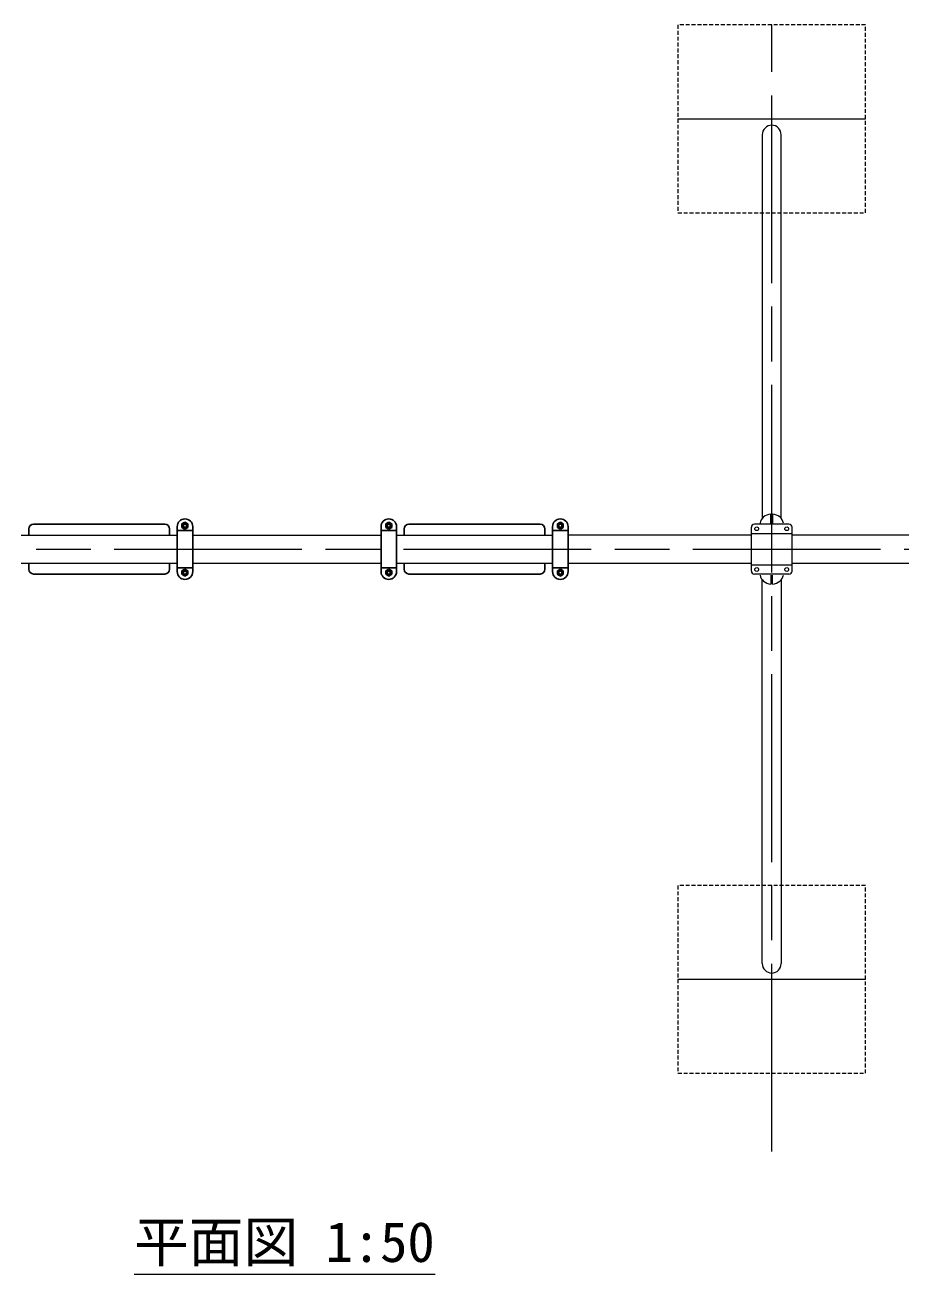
# Model space of a CAD drawing. Units: millimetres at full size, sheet at 1:50; details may follow other scales. Extents: x 750 to 20250, y 750 to 14100.
# Drawn here: x 3635 to 6432, y 7860 to 11851 of the extents above; entities that cross this region are included whole.
import ezdxf
from ezdxf.enums import TextEntityAlignment as Align

# ---------------------------------------------------------------- set-up
doc = ezdxf.new("R2010")
doc.units = ezdxf.units.MM
doc.header["$LTSCALE"] = 50
doc.linetypes.add('CHAIN', pattern=[18.5, 12, -1.5, 3.5, -1.5])
doc.linetypes.add('USER1', pattern=[0.375, 0.25, -0.125])
for name, color, linetype, lineweight in [('D-BMK', 2, 'CHAIN', 13), ('D-STR', 1, 'Continuous', 13), ('D-STR-HIDDEN', 1, 'Continuous', 25), ('D-STR-TXT', 7, 'Continuous', 13), ('D-STR\u3000構造物外形線', 1, 'Continuous', 25)]:
    doc.layers.add(name, color=color, linetype=linetype, lineweight=lineweight)
doc.styles.add('ＭＳ ゴシック', font='')
doc.styles.get('ＭＳ ゴシック').set_extended_font_data('MS Gothic')

msp = doc.modelspace()

# ---------------------------------------------------------------- linework, layer by layer
at = {"layer": 'D-BMK'}
for p, q in [((6021.93, 8251.07), (6021.93, 11851.07)), ((5721.93, 11551.07), (6321.93, 11551.07)), ((2995.1, 10176.07), (9048.76, 10176.07)), ((6321.93, 8801.07), (5721.93, 8801.07))]:
    msp.add_line(p, q, dxfattribs=at)
at = {"layer": 'D-STR'}
for p, q in [((5991.68, 11500.44), (5991.68, 10274.23)), ((6052.18, 10274.23), (6052.18, 11500.44)), ((6018.93, 10259.07), (6018.93, 10287.72)), ((6024.93, 10287.72), (6024.93, 10259.07)), ((3622.43, 10220.62), (4121.43, 10220.62)), ((4170.93, 10220.62), (4772.93, 10220.62)), ((4822.43, 10220.62), (5321.43, 10220.62)), ((5956.93, 10220.62), (5370.93, 10220.62)), ((5956.93, 10106.07), (5956.93, 10246.07)), ((5956.93, 10226.07), (6086.93, 10226.07)), ((6076.93, 10256.07), (5966.93, 10256.07)), ((6086.93, 10106.07), (6086.93, 10246.07)), ((6672.93, 10220.62), (6086.93, 10220.62)), ((3622.43, 10131.52), (4121.43, 10131.52)), ((4170.93, 10131.52), (4772.93, 10131.52)), ((4822.43, 10131.52), (5321.43, 10131.52)), ((5370.93, 10131.52), (5956.93, 10131.52)), ((5956.93, 10126.07), (6086.93, 10126.07)), ((6086.93, 10131.52), (6672.93, 10131.52)), ((6076.93, 10096.07), (5966.93, 10096.07)), ((5991.68, 8851.7), (5991.68, 10077.91)), ((6018.93, 10093.07), (6018.93, 10064.42)), ((6024.93, 10064.42), (6024.93, 10093.07)), ((6052.18, 10077.91), (6052.18, 8851.7))]:
    msp.add_line(p, q, dxfattribs=at)
for centre in [(5973.93, 10241.07), (6069.93, 10241.07), (5973.93, 10111.07), (6069.93, 10111.07)]:
    msp.add_circle(centre, 6, dxfattribs=at)
for centre, radius, start, end in [((6021.93, 11500.44), 30.25, 0, 180), ((5966.93, 10246.07), 10, 90, 180), ((6076.93, 10246.07), 10, 0, 90), ((5966.93, 10106.07), 10, 180, 270), ((6076.93, 10106.07), 10, 270, 0), ((6021.93, 8851.7), 30.25, 180, 0)]:
    msp.add_arc(centre, radius, start, end, dxfattribs=at)
for centre, start_param, end_param in [((6021.93, 10254.57), 1.6508752, 3.0058077), ((6021.93, 10254.57), 0.135785, 1.4907175), ((6021.93, 10097.57), 3.2773765, 4.6323092), ((6021.93, 10097.57), 4.792467, 6.1473992)]:
    msp.add_ellipse(centre, major_axis=(37.5, 0), ratio=0.887011, start_param=start_param, end_param=end_param, dxfattribs=at)
at = {"layer": 'D-STR-HIDDEN', "color": 2, "linetype": 'USER1', "lineweight": 13}
for p, q in [((6321.93, 11851.07), (5721.93, 11851.07)), ((5721.93, 11851.07), (5721.93, 11251.07)), ((6321.93, 11251.07), (6321.93, 11851.07)), ((5721.93, 11251.07), (6321.93, 11251.07)), ((6321.93, 9101.07), (5721.93, 9101.07)), ((5721.93, 9101.07), (5721.93, 8501.07)), ((6321.93, 8501.07), (6321.93, 9101.07)), ((5721.93, 8501.07), (6321.93, 8501.07))]:
    msp.add_line(p, q, dxfattribs=at)
at = {"layer": 'D-STR-TXT'}
msp.add_line((3983.26, 7859.52), (4945.76, 7859.52), dxfattribs=at)
at = {"layer": 'D-STR\u3000構造物外形線'}
for p, q in [((4136.65, 10256.55), (4146.18, 10262.02)), ((4139.43, 10257.82), (4143.7, 10260.3)), ((4143.7, 10260.3), (4148.65, 10260.3)), ((4146.18, 10262.02), (4155.63, 10256.55)), ((4148.65, 10260.3), (4152.85, 10257.82)), ((4797.68, 10262.02), (4788.23, 10256.55)), ((4795.2, 10260.3), (4791, 10257.82)), ((4800.15, 10260.3), (4795.2, 10260.3)), ((4807.2, 10256.55), (4797.68, 10262.02)), ((4804.43, 10257.82), (4800.15, 10260.3)), ((5336.65, 10256.55), (5346.18, 10262.02)), ((5339.43, 10257.82), (5343.7, 10260.3)), ((5343.7, 10260.3), (5348.65, 10260.3)), ((5346.18, 10262.02), (5355.63, 10256.55)), ((5348.65, 10260.3), (5352.85, 10257.82)), ((3646.93, 10221.07), (3646.93, 10240.57)), ((3661.93, 10255.57), (3871.93, 10255.57)), ((4081.93, 10255.57), (3871.93, 10255.57)), ((4096.93, 10221.07), (4096.93, 10240.57)), ((4121.43, 10248.07), (4121.43, 10176.07)), ((4121.43, 10236.07), (4170.93, 10236.07)), ((4136.65, 10245.6), (4136.65, 10256.55)), ((4146.18, 10240.12), (4136.65, 10245.6)), ((4136.95, 10253.55), (4139.43, 10257.82)), ((4136.95, 10248.6), (4136.95, 10253.55)), ((4139.43, 10244.4), (4136.95, 10248.6)), ((4143.7, 10241.92), (4139.43, 10244.4)), ((4140.18, 10251.07), (4140.4, 10252.65)), ((4140.4, 10249.5), (4140.18, 10251.07)), ((4140.4, 10252.65), (4141, 10254.07)), ((4141, 10248.07), (4140.4, 10249.5)), ((4141, 10254.07), (4141.9, 10255.35)), ((4141.9, 10246.87), (4141, 10248.07)), ((4141.45, 10251.07), (4141.68, 10252.57)), ((4141.68, 10249.65), (4141.45, 10251.07)), ((4141.68, 10252.57), (4142.35, 10253.85)), ((4142.35, 10248.3), (4141.68, 10249.65)), ((4141.9, 10255.35), (4143.18, 10256.25)), ((4143.18, 10245.9), (4141.9, 10246.87)), ((4142.35, 10253.85), (4143.4, 10254.9)), ((4143.4, 10247.25), (4142.35, 10248.3)), ((4143.18, 10256.25), (4144.6, 10256.85)), ((4144.6, 10245.3), (4143.18, 10245.9)), ((4143.4, 10254.9), (4144.68, 10255.57)), ((4144.68, 10246.57), (4143.4, 10247.25)), ((4148.65, 10241.92), (4143.7, 10241.92)), ((4144.6, 10256.85), (4146.18, 10257.07)), ((4146.18, 10245.07), (4144.6, 10245.3)), ((4144.68, 10255.57), (4146.18, 10255.8)), ((4146.18, 10246.35), (4144.68, 10246.57)), ((4146.18, 10257.07), (4147.75, 10256.85)), ((4146.18, 10255.8), (4147.6, 10255.57)), ((4147.6, 10246.57), (4146.18, 10246.35)), ((4155.63, 10245.6), (4146.18, 10240.12)), ((4147.75, 10245.3), (4146.18, 10245.07)), ((4147.6, 10255.57), (4148.95, 10254.9)), ((4148.95, 10247.25), (4147.6, 10246.57)), ((4147.75, 10256.85), (4149.18, 10256.25)), ((4149.18, 10245.9), (4147.75, 10245.3)), ((4152.85, 10244.4), (4148.65, 10241.92)), ((4148.95, 10254.9), (4150, 10253.85)), ((4150, 10248.3), (4148.95, 10247.25)), ((4149.18, 10256.25), (4150.38, 10255.35)), ((4150.38, 10246.87), (4149.18, 10245.9)), ((4150, 10253.85), (4150.68, 10252.57)), ((4150.68, 10249.65), (4150, 10248.3)), ((4150.38, 10255.35), (4151.35, 10254.07)), ((4151.35, 10248.07), (4150.38, 10246.87)), ((4150.68, 10252.57), (4150.9, 10251.07)), ((4150.9, 10251.07), (4150.68, 10249.65)), ((4151.35, 10254.07), (4151.95, 10252.65)), ((4151.95, 10249.5), (4151.35, 10248.07)), ((4151.95, 10252.65), (4152.18, 10251.07)), ((4152.18, 10251.07), (4151.95, 10249.5)), ((4152.85, 10257.82), (4155.33, 10253.55)), ((4155.33, 10248.6), (4152.85, 10244.4)), ((4155.33, 10253.55), (4155.33, 10248.6)), ((4155.63, 10256.55), (4155.63, 10245.6)), ((4170.93, 10248.07), (4170.93, 10176.07)), ((4772.93, 10248.07), (4772.93, 10176.07)), ((4822.43, 10236.07), (4772.93, 10236.07)), ((4788.23, 10256.55), (4788.23, 10245.6)), ((4788.23, 10245.6), (4797.68, 10240.12)), ((4791, 10257.82), (4788.53, 10253.55)), ((4788.53, 10253.55), (4788.53, 10248.6)), ((4788.53, 10248.6), (4791, 10244.4)), ((4791, 10244.4), (4795.2, 10241.92)), ((4791.9, 10252.65), (4791.68, 10251.07)), ((4791.68, 10251.07), (4791.9, 10249.5)), ((4792.5, 10254.07), (4791.9, 10252.65)), ((4791.9, 10249.5), (4792.5, 10248.07)), ((4793.48, 10255.35), (4792.5, 10254.07)), ((4792.5, 10248.07), (4793.48, 10246.87)), ((4793.18, 10252.57), (4792.95, 10251.07)), ((4792.95, 10251.07), (4793.18, 10249.65)), ((4793.85, 10253.85), (4793.18, 10252.57)), ((4793.18, 10249.65), (4793.85, 10248.3)), ((4794.68, 10256.25), (4793.48, 10255.35)), ((4793.48, 10246.87), (4794.68, 10245.9)), ((4794.9, 10254.9), (4793.85, 10253.85)), ((4793.85, 10248.3), (4794.9, 10247.25)), ((4796.1, 10256.85), (4794.68, 10256.25)), ((4794.68, 10245.9), (4796.1, 10245.3)), ((4796.25, 10255.57), (4794.9, 10254.9)), ((4794.9, 10247.25), (4796.25, 10246.57)), ((4795.2, 10241.92), (4800.15, 10241.92)), ((4797.68, 10257.07), (4796.1, 10256.85)), ((4796.1, 10245.3), (4797.68, 10245.07)), ((4797.68, 10255.8), (4796.25, 10255.57)), ((4796.25, 10246.57), (4797.68, 10246.35)), ((4799.25, 10256.85), (4797.68, 10257.07)), ((4799.18, 10255.57), (4797.68, 10255.8)), ((4797.68, 10246.35), (4799.18, 10246.57)), ((4797.68, 10240.12), (4807.2, 10245.6)), ((4797.68, 10245.07), (4799.25, 10245.3)), ((4800.45, 10254.9), (4799.18, 10255.57)), ((4799.18, 10246.57), (4800.45, 10247.25)), ((4800.68, 10256.25), (4799.25, 10256.85)), ((4799.25, 10245.3), (4800.68, 10245.9)), ((4800.15, 10241.92), (4804.43, 10244.4)), ((4801.5, 10253.85), (4800.45, 10254.9)), ((4800.45, 10247.25), (4801.5, 10248.3)), ((4801.95, 10255.35), (4800.68, 10256.25)), ((4800.68, 10245.9), (4801.95, 10246.87)), ((4802.18, 10252.57), (4801.5, 10253.85)), ((4801.5, 10248.3), (4802.18, 10249.65)), ((4802.85, 10254.07), (4801.95, 10255.35)), ((4801.95, 10246.87), (4802.85, 10248.07)), ((4802.4, 10251.07), (4802.18, 10252.57)), ((4802.18, 10249.65), (4802.4, 10251.07)), ((4803.45, 10252.65), (4802.85, 10254.07)), ((4802.85, 10248.07), (4803.45, 10249.5)), ((4803.68, 10251.07), (4803.45, 10252.65)), ((4803.45, 10249.5), (4803.68, 10251.07)), ((4806.9, 10253.55), (4804.43, 10257.82)), ((4804.43, 10244.4), (4806.9, 10248.6)), ((4806.9, 10248.6), (4806.9, 10253.55)), ((4807.2, 10245.6), (4807.2, 10256.55)), ((4822.43, 10248.07), (4822.43, 10176.07)), ((4846.93, 10221.07), (4846.93, 10240.57)), ((4861.93, 10255.57), (5071.93, 10255.57)), ((5281.93, 10255.57), (5071.93, 10255.57)), ((5296.93, 10221.07), (5296.93, 10240.57)), ((5321.43, 10248.07), (5321.43, 10176.07)), ((5321.43, 10236.07), (5370.93, 10236.07)), ((5336.65, 10245.6), (5336.65, 10256.55)), ((5346.18, 10240.12), (5336.65, 10245.6)), ((5336.95, 10253.55), (5339.43, 10257.82)), ((5336.95, 10248.6), (5336.95, 10253.55)), ((5339.43, 10244.4), (5336.95, 10248.6)), ((5343.7, 10241.92), (5339.43, 10244.4)), ((5340.18, 10251.07), (5340.4, 10252.65)), ((5340.4, 10249.5), (5340.18, 10251.07)), ((5340.4, 10252.65), (5341, 10254.07)), ((5341, 10248.07), (5340.4, 10249.5)), ((5341, 10254.07), (5341.9, 10255.35)), ((5341.9, 10246.87), (5341, 10248.07)), ((5341.45, 10251.07), (5341.68, 10252.57)), ((5341.68, 10249.65), (5341.45, 10251.07)), ((5341.68, 10252.57), (5342.35, 10253.85)), ((5342.35, 10248.3), (5341.68, 10249.65)), ((5341.9, 10255.35), (5343.18, 10256.25)), ((5343.18, 10245.9), (5341.9, 10246.87)), ((5342.35, 10253.85), (5343.4, 10254.9)), ((5343.4, 10247.25), (5342.35, 10248.3)), ((5343.18, 10256.25), (5344.6, 10256.85)), ((5344.6, 10245.3), (5343.18, 10245.9)), ((5343.4, 10254.9), (5344.68, 10255.57)), ((5344.68, 10246.57), (5343.4, 10247.25)), ((5348.65, 10241.92), (5343.7, 10241.92)), ((5344.6, 10256.85), (5346.18, 10257.07)), ((5346.18, 10245.07), (5344.6, 10245.3)), ((5344.68, 10255.57), (5346.18, 10255.8)), ((5346.18, 10246.35), (5344.68, 10246.57)), ((5346.18, 10257.07), (5347.75, 10256.85)), ((5346.18, 10255.8), (5347.6, 10255.57)), ((5347.6, 10246.57), (5346.18, 10246.35)), ((5355.63, 10245.6), (5346.18, 10240.12)), ((5347.75, 10245.3), (5346.18, 10245.07)), ((5347.6, 10255.57), (5348.95, 10254.9)), ((5348.95, 10247.25), (5347.6, 10246.57)), ((5347.75, 10256.85), (5349.18, 10256.25)), ((5349.18, 10245.9), (5347.75, 10245.3)), ((5352.85, 10244.4), (5348.65, 10241.92)), ((5348.95, 10254.9), (5350, 10253.85)), ((5350, 10248.3), (5348.95, 10247.25)), ((5349.18, 10256.25), (5350.38, 10255.35)), ((5350.38, 10246.87), (5349.18, 10245.9)), ((5350, 10253.85), (5350.68, 10252.57)), ((5350.68, 10249.65), (5350, 10248.3)), ((5350.38, 10255.35), (5351.35, 10254.07)), ((5351.35, 10248.07), (5350.38, 10246.87)), ((5350.68, 10252.57), (5350.9, 10251.07)), ((5350.9, 10251.07), (5350.68, 10249.65)), ((5351.35, 10254.07), (5351.95, 10252.65)), ((5351.95, 10249.5), (5351.35, 10248.07)), ((5351.95, 10252.65), (5352.18, 10251.07)), ((5352.18, 10251.07), (5351.95, 10249.5)), ((5352.85, 10257.82), (5355.33, 10253.55)), ((5355.33, 10248.6), (5352.85, 10244.4)), ((5355.33, 10253.55), (5355.33, 10248.6)), ((5355.63, 10256.55), (5355.63, 10245.6)), ((5370.93, 10248.07), (5370.93, 10176.07)), ((4121.43, 10104.07), (4121.43, 10176.07)), ((4170.93, 10104.07), (4170.93, 10176.07)), ((4772.93, 10104.07), (4772.93, 10176.07)), ((4822.43, 10104.07), (4822.43, 10176.07)), ((5321.43, 10104.07), (5321.43, 10176.07)), ((5370.93, 10104.07), (5370.93, 10176.07)), ((3646.93, 10111.57), (3646.93, 10131.07)), ((4096.93, 10111.57), (4096.93, 10131.07)), ((4121.43, 10116.07), (4170.93, 10116.07)), ((4146.18, 10112.02), (4136.65, 10106.55)), ((4136.65, 10106.55), (4136.65, 10095.6)), ((4139.43, 10107.75), (4136.95, 10103.55)), ((4136.95, 10103.55), (4136.95, 10098.6)), ((4143.7, 10110.22), (4139.43, 10107.75)), ((4140.4, 10102.65), (4140.18, 10101.07)), ((4140.18, 10101.07), (4140.4, 10099.5)), ((4141, 10104.07), (4140.4, 10102.65)), ((4140.4, 10099.5), (4141, 10098.07)), ((4141.9, 10105.27), (4141, 10104.07)), ((4141.68, 10102.5), (4141.45, 10101.07)), ((4141.45, 10101.07), (4141.68, 10099.57)), ((4142.35, 10103.85), (4141.68, 10102.5)), ((4141.68, 10099.57), (4142.35, 10098.3)), ((4143.18, 10106.25), (4141.9, 10105.27)), ((4143.4, 10104.9), (4142.35, 10103.85)), ((4144.6, 10106.85), (4143.18, 10106.25)), ((4144.68, 10105.57), (4143.4, 10104.9)), ((4148.65, 10110.22), (4143.7, 10110.22)), ((4146.18, 10107.07), (4144.6, 10106.85)), ((4146.18, 10105.8), (4144.68, 10105.57)), ((4155.63, 10106.55), (4146.18, 10112.02)), ((4147.75, 10106.85), (4146.18, 10107.07)), ((4147.6, 10105.57), (4146.18, 10105.8)), ((4148.95, 10104.9), (4147.6, 10105.57)), ((4149.18, 10106.25), (4147.75, 10106.85)), ((4152.85, 10107.75), (4148.65, 10110.22)), ((4150, 10103.85), (4148.95, 10104.9)), ((4150.38, 10105.27), (4149.18, 10106.25)), ((4150.68, 10102.5), (4150, 10103.85)), ((4150, 10098.3), (4150.68, 10099.57)), ((4151.35, 10104.07), (4150.38, 10105.27)), ((4150.9, 10101.07), (4150.68, 10102.5)), ((4150.68, 10099.57), (4150.9, 10101.07)), ((4151.95, 10102.65), (4151.35, 10104.07)), ((4151.35, 10098.07), (4151.95, 10099.5)), ((4152.18, 10101.07), (4151.95, 10102.65)), ((4151.95, 10099.5), (4152.18, 10101.07)), ((4155.33, 10103.55), (4152.85, 10107.75)), ((4155.33, 10098.6), (4155.33, 10103.55)), ((4155.63, 10095.6), (4155.63, 10106.55)), ((4822.43, 10116.07), (4772.93, 10116.07)), ((4788.23, 10106.55), (4797.68, 10112.02)), ((4788.23, 10095.6), (4788.23, 10106.55)), ((4788.53, 10103.55), (4791, 10107.75)), ((4788.53, 10098.6), (4788.53, 10103.55)), ((4791, 10107.75), (4795.2, 10110.22)), ((4791.68, 10101.07), (4791.9, 10102.65)), ((4791.9, 10099.5), (4791.68, 10101.07)), ((4791.9, 10102.65), (4792.5, 10104.07)), ((4792.5, 10098.07), (4791.9, 10099.5)), ((4792.5, 10104.07), (4793.48, 10105.27)), ((4792.95, 10101.07), (4793.18, 10102.5)), ((4793.18, 10099.57), (4792.95, 10101.07)), ((4793.18, 10102.5), (4793.85, 10103.85)), ((4793.85, 10098.3), (4793.18, 10099.57)), ((4793.48, 10105.27), (4794.68, 10106.25)), ((4793.85, 10103.85), (4794.9, 10104.9)), ((4794.68, 10106.25), (4796.1, 10106.85)), ((4794.9, 10104.9), (4796.25, 10105.57)), ((4795.2, 10110.22), (4800.15, 10110.22)), ((4796.1, 10106.85), (4797.68, 10107.07)), ((4796.25, 10105.57), (4797.68, 10105.8)), ((4797.68, 10112.02), (4807.2, 10106.55)), ((4797.68, 10107.07), (4799.25, 10106.85)), ((4797.68, 10105.8), (4799.18, 10105.57)), ((4799.18, 10105.57), (4800.45, 10104.9)), ((4799.25, 10106.85), (4800.68, 10106.25)), ((4800.15, 10110.22), (4804.43, 10107.75)), ((4800.45, 10104.9), (4801.5, 10103.85)), ((4800.68, 10106.25), (4801.95, 10105.27)), ((4801.5, 10103.85), (4802.18, 10102.5)), ((4802.18, 10099.57), (4801.5, 10098.3)), ((4801.95, 10105.27), (4802.85, 10104.07)), ((4802.18, 10102.5), (4802.4, 10101.07)), ((4802.4, 10101.07), (4802.18, 10099.57)), ((4802.85, 10104.07), (4803.45, 10102.65)), ((4803.45, 10099.5), (4802.85, 10098.07)), ((4803.45, 10102.65), (4803.68, 10101.07)), ((4803.68, 10101.07), (4803.45, 10099.5)), ((4804.43, 10107.75), (4806.9, 10103.55)), ((4806.9, 10103.55), (4806.9, 10098.6)), ((4807.2, 10106.55), (4807.2, 10095.6)), ((4846.93, 10111.57), (4846.93, 10131.07)), ((5296.93, 10111.57), (5296.93, 10131.07)), ((5321.43, 10116.07), (5370.93, 10116.07)), ((5346.18, 10112.02), (5336.65, 10106.55)), ((5336.65, 10106.55), (5336.65, 10095.6)), ((5339.43, 10107.75), (5336.95, 10103.55)), ((5336.95, 10103.55), (5336.95, 10098.6)), ((5343.7, 10110.22), (5339.43, 10107.75)), ((5340.4, 10102.65), (5340.18, 10101.07)), ((5340.18, 10101.07), (5340.4, 10099.5)), ((5341, 10104.07), (5340.4, 10102.65)), ((5340.4, 10099.5), (5341, 10098.07)), ((5341.9, 10105.27), (5341, 10104.07)), ((5341.68, 10102.5), (5341.45, 10101.07)), ((5341.45, 10101.07), (5341.68, 10099.57)), ((5342.35, 10103.85), (5341.68, 10102.5)), ((5341.68, 10099.57), (5342.35, 10098.3)), ((5343.18, 10106.25), (5341.9, 10105.27)), ((5343.4, 10104.9), (5342.35, 10103.85)), ((5344.6, 10106.85), (5343.18, 10106.25)), ((5344.68, 10105.57), (5343.4, 10104.9)), ((5348.65, 10110.22), (5343.7, 10110.22)), ((5346.18, 10107.07), (5344.6, 10106.85)), ((5346.18, 10105.8), (5344.68, 10105.57)), ((5355.63, 10106.55), (5346.18, 10112.02)), ((5347.75, 10106.85), (5346.18, 10107.07)), ((5347.6, 10105.57), (5346.18, 10105.8)), ((5348.95, 10104.9), (5347.6, 10105.57)), ((5349.18, 10106.25), (5347.75, 10106.85)), ((5352.85, 10107.75), (5348.65, 10110.22)), ((5350, 10103.85), (5348.95, 10104.9)), ((5350.38, 10105.27), (5349.18, 10106.25)), ((5350.68, 10102.5), (5350, 10103.85)), ((5350, 10098.3), (5350.68, 10099.57)), ((5351.35, 10104.07), (5350.38, 10105.27)), ((5350.9, 10101.07), (5350.68, 10102.5)), ((5350.68, 10099.57), (5350.9, 10101.07)), ((5351.95, 10102.65), (5351.35, 10104.07)), ((5351.35, 10098.07), (5351.95, 10099.5)), ((5352.18, 10101.07), (5351.95, 10102.65)), ((5351.95, 10099.5), (5352.18, 10101.07)), ((5355.33, 10103.55), (5352.85, 10107.75)), ((5355.33, 10098.6), (5355.33, 10103.55)), ((5355.63, 10095.6), (5355.63, 10106.55)), ((3661.93, 10096.57), (3871.93, 10096.57)), ((4081.93, 10096.57), (3871.93, 10096.57)), ((4136.65, 10095.6), (4146.18, 10090.12)), ((4136.95, 10098.6), (4139.43, 10094.32)), ((4139.43, 10094.32), (4143.7, 10091.85)), ((4141, 10098.07), (4141.9, 10096.8)), ((4141.9, 10096.8), (4143.18, 10095.9)), ((4142.35, 10098.3), (4143.4, 10097.25)), ((4143.18, 10095.9), (4144.6, 10095.3)), ((4143.4, 10097.25), (4144.68, 10096.57)), ((4143.7, 10091.85), (4148.65, 10091.85)), ((4144.6, 10095.3), (4146.18, 10095.07)), ((4144.68, 10096.57), (4146.18, 10096.35)), ((4146.18, 10096.35), (4147.6, 10096.57)), ((4146.18, 10090.12), (4155.63, 10095.6)), ((4146.18, 10095.07), (4147.75, 10095.3)), ((4147.6, 10096.57), (4148.95, 10097.25)), ((4147.75, 10095.3), (4149.18, 10095.9)), ((4148.65, 10091.85), (4152.85, 10094.32)), ((4148.95, 10097.25), (4150, 10098.3)), ((4149.18, 10095.9), (4150.38, 10096.8)), ((4150.38, 10096.8), (4151.35, 10098.07)), ((4152.85, 10094.32), (4155.33, 10098.6)), ((4797.68, 10090.12), (4788.23, 10095.6)), ((4791, 10094.32), (4788.53, 10098.6)), ((4795.2, 10091.85), (4791, 10094.32)), ((4793.48, 10096.8), (4792.5, 10098.07)), ((4794.68, 10095.9), (4793.48, 10096.8)), ((4794.9, 10097.25), (4793.85, 10098.3)), ((4796.1, 10095.3), (4794.68, 10095.9)), ((4796.25, 10096.57), (4794.9, 10097.25)), ((4800.15, 10091.85), (4795.2, 10091.85)), ((4797.68, 10095.07), (4796.1, 10095.3)), ((4797.68, 10096.35), (4796.25, 10096.57)), ((4799.18, 10096.57), (4797.68, 10096.35)), ((4807.2, 10095.6), (4797.68, 10090.12)), ((4799.25, 10095.3), (4797.68, 10095.07)), ((4800.45, 10097.25), (4799.18, 10096.57)), ((4800.68, 10095.9), (4799.25, 10095.3)), ((4804.43, 10094.32), (4800.15, 10091.85)), ((4801.5, 10098.3), (4800.45, 10097.25)), ((4801.95, 10096.8), (4800.68, 10095.9)), ((4802.85, 10098.07), (4801.95, 10096.8)), ((4806.9, 10098.6), (4804.43, 10094.32)), ((4861.93, 10096.57), (5071.93, 10096.57)), ((5281.93, 10096.57), (5071.93, 10096.57)), ((5336.65, 10095.6), (5346.18, 10090.12)), ((5336.95, 10098.6), (5339.43, 10094.32)), ((5339.43, 10094.32), (5343.7, 10091.85)), ((5341, 10098.07), (5341.9, 10096.8)), ((5341.9, 10096.8), (5343.18, 10095.9)), ((5342.35, 10098.3), (5343.4, 10097.25)), ((5343.18, 10095.9), (5344.6, 10095.3)), ((5343.4, 10097.25), (5344.68, 10096.57)), ((5343.7, 10091.85), (5348.65, 10091.85)), ((5344.6, 10095.3), (5346.18, 10095.07)), ((5344.68, 10096.57), (5346.18, 10096.35)), ((5346.18, 10096.35), (5347.6, 10096.57)), ((5346.18, 10090.12), (5355.63, 10095.6)), ((5346.18, 10095.07), (5347.75, 10095.3)), ((5347.6, 10096.57), (5348.95, 10097.25)), ((5347.75, 10095.3), (5349.18, 10095.9)), ((5348.65, 10091.85), (5352.85, 10094.32)), ((5348.95, 10097.25), (5350, 10098.3)), ((5349.18, 10095.9), (5350.38, 10096.8)), ((5350.38, 10096.8), (5351.35, 10098.07)), ((5352.85, 10094.32), (5355.33, 10098.6))]:
    msp.add_line(p, q, dxfattribs=at)
for centre, radius, start, end in [((4146.18, 10248.07), 24.75, 0, 180), ((4797.68, 10248.07), 24.75, 0, 180), ((5346.18, 10248.07), 24.75, 0, 180), ((3661.93, 10240.57), 15, 90, 180), ((4081.93, 10240.57), 15, 0, 90), ((4861.93, 10240.57), 15, 90, 180), ((5281.93, 10240.57), 15, 0, 90), ((3661.93, 10111.57), 15, 180, 270), ((4081.93, 10111.57), 15, 270, 0), ((4146.18, 10104.07), 24.75, 180, 0), ((4797.68, 10104.07), 24.75, 180, 0), ((4861.93, 10111.57), 15, 180, 270), ((5281.93, 10111.57), 15, 270, 0), ((5346.18, 10104.07), 24.75, 180, 0)]:
    msp.add_arc(centre, radius, start, end, dxfattribs=at)

# ---------------------------------------------------------------- texts
at = {"layer": 'D-STR-TXT', "style": 'ＭＳ ゴシック'}
msp.add_text('平面図 1:50', height=128.3, dxfattribs=at).set_placement((3983.26, 7859.52), align=Align.BOTTOM_LEFT)

doc.saveas('drawing.dxf')
